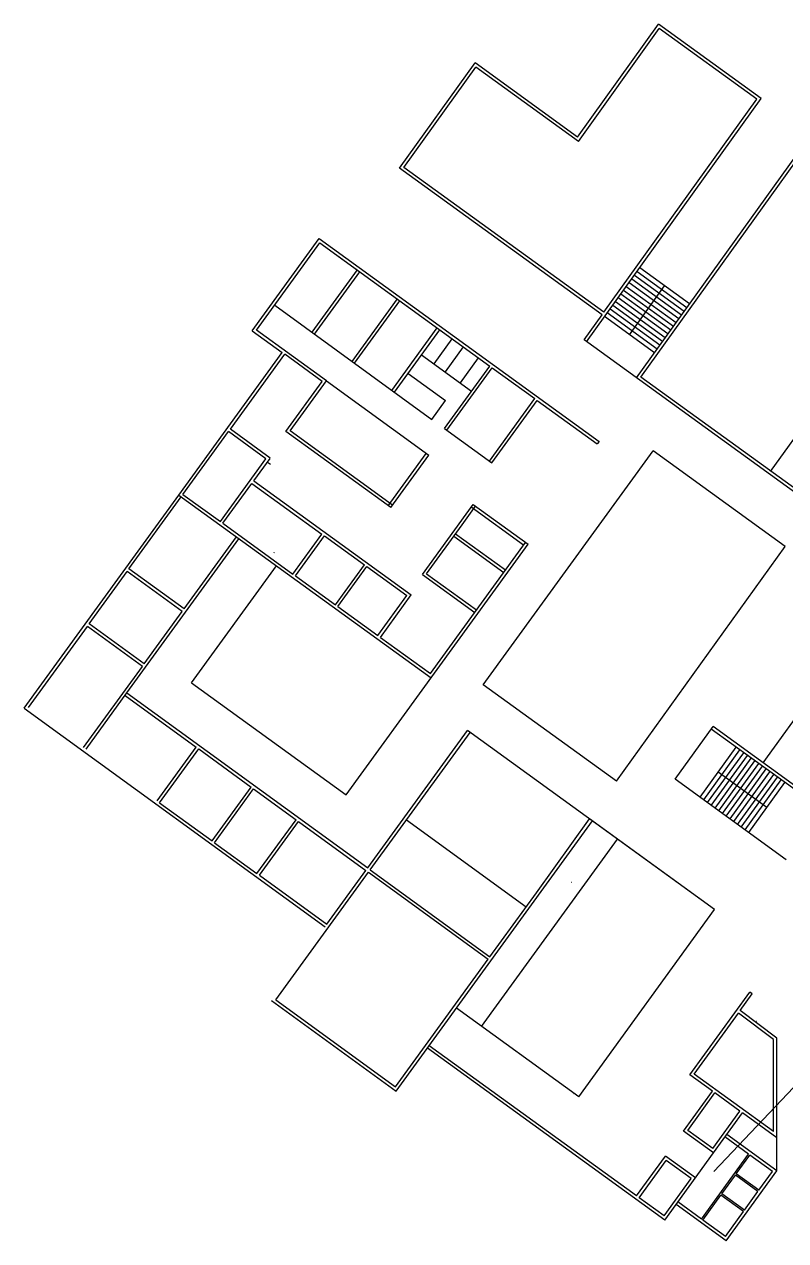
# Model space of a CAD drawing. Header units: metres. Extents: x 141303 to 146299, y 125960 to 127091.
# Drawn here: x 142081.9 to 142131.3, y 126594.2 to 126673 of the extents above; entities that cross this region are included whole.
import ezdxf

# ---------------------------------------------------------------- set-up
doc = ezdxf.new("R2010")
doc.units = ezdxf.units.M
doc.header["$MEASUREMENT"] = 0
doc.layers.add('NVMI-CONTOUR', color=43, linetype='Continuous', lineweight=13)
doc.layers.add('NVMI_WALL', color=7, linetype='Continuous', lineweight=30)

msp = doc.modelspace()

# ---------------------------------------------------------------- linework, layer by layer
at = {"layer": 'NVMI-CONTOUR'}
msp.add_line((142133.82906, 126606.28443), (142126.62703, 126598.66204), dxfattribs=at)
at = {"layer": 'NVMI_WALL'}
for p, q in [((142117.79121, 126665.71248), (142123.04109, 126673.02275)), ((142117.83654, 126665.43273), (142123.08642, 126672.743)), ((142129.68288, 126668.21363), (142123.04109, 126673.02275)), ((142129.40422, 126668.16848), (142123.08642, 126672.743)), ((142106.24908, 126663.69805), (142111.14942, 126670.5216)), ((142106.52819, 126663.74383), (142111.19475, 126670.24185)), ((142117.79121, 126665.71248), (142111.14942, 126670.5216)), ((142117.83654, 126665.43273), (142111.19475, 126670.24185)), ((142118.35694, 126652.44266), (142129.68288, 126668.21363)), ((142119.48779, 126654.36019), (142129.40422, 126668.16848)), ((142121.60593, 126650.1094), (142132.92278, 126665.86772)), ((142121.88504, 126650.15519), (142132.96811, 126665.58798)), ((142119.37113, 126654.19774), (142106.24954, 126663.69868)), ((142119.48779, 126654.36019), (142106.52819, 126663.74383)), ((142096.69699, 126653.16191), (142101.03359, 126659.13251)), ((142101.03359, 126659.13251), (142119.17643, 126645.99584)), ((142130.3006, 126644.04443), (142141.38368, 126659.47722)), ((142096.97634, 126653.2062), (142101.07805, 126658.8534)), ((142101.07805, 126658.8534), (142112.09363, 126650.87735)), ((142101.55543, 126658.50774), (142112.09363, 126650.87735)), ((142100.57898, 126653.06139), (142103.51717, 126657.10666)), ((142100.7408, 126652.94385), (142103.67899, 126656.98912)), ((142124.69798, 126654.41497), (142121.47479, 126656.74878)), ((142124.87297, 126654.65864), (142121.65073, 126656.99177)), ((142125.04797, 126654.90232), (142121.82668, 126657.23476)), ((142124.17299, 126653.68394), (142120.94697, 126656.0198)), ((142124.34798, 126653.92762), (142121.12291, 126656.26279)), ((142121.15307, 126652.90749), (142123.42802, 126656.07527)), ((142124.52298, 126654.17129), (142121.29885, 126656.50578)), ((142103.16811, 126651.18084), (142106.10629, 126655.22611)), ((142103.32993, 126651.06331), (142106.26811, 126655.10858)), ((142123.648, 126652.95291), (142120.41914, 126655.29083)), ((142123.823, 126653.19659), (142120.59508, 126655.53382)), ((142123.99799, 126653.44026), (142120.77102, 126655.77681)), ((142098.15168, 126654.8244), (142108.34635, 126647.41975)), ((142122.94802, 126651.97821), (142119.71537, 126654.31887)), ((142123.12301, 126652.22189), (142119.89131, 126654.56186)), ((142123.29801, 126652.46556), (142120.06726, 126654.80485)), ((142123.47301, 126652.70924), (142120.2432, 126655.04784)), ((142118.20449, 126652.57324), (142119.37113, 126654.19774)), ((142122.77302, 126651.73454), (142119.53312, 126654.08045)), ((142096.69699, 126653.16191), (142098.63883, 126651.7515)), ((142101.50731, 126649.91524), (142096.97634, 126653.2062)), ((142105.75723, 126649.3003), (142108.69541, 126653.34557)), ((142105.75723, 126649.3003), (142108.69541, 126653.34557)), ((142105.91905, 126649.18276), (142108.85723, 126653.22803)), ((142108.48838, 126651.01857), (142109.66633, 126652.64036)), ((142109.21735, 126650.49074), (142110.39452, 126652.11146)), ((142133.10802, 126641.78205), (142118.20449, 126652.57324)), ((142091.9293, 126642.51387), (142098.63883, 126651.7515)), ((142095.27845, 126646.78462), (142098.80447, 126651.63922)), ((142101.23177, 126649.87621), (142098.80447, 126651.63922)), ((142107.67841, 126651.60504), (142110.92069, 126649.25742)), ((142110.18932, 126649.78698), (142111.36544, 126651.40626)), ((142119.98144, 126651.27603), (142119.98643, 126651.28299)), ((142122.89032, 126651.89653), (142122.88969, 126651.89699)), ((142106.79691, 126650.39139), (142109.22682, 126648.63197)), ((142109.15545, 126646.83208), (142112.09363, 126650.87735)), ((142109.31727, 126646.71455), (142112.25563, 126650.76006)), ((142112.25563, 126650.76006), (142115.00952, 126648.76605)), ((142098.88109, 126646.63981), (142101.23177, 126649.87621)), ((142099.16044, 126646.68409), (142101.50731, 126649.91524)), ((142101.50731, 126649.91524), (142108.14193, 126645.09635)), ((142133.22469, 126641.9445), (142121.88504, 126650.15519)), ((142108.34635, 126647.41975), (142109.22682, 126648.63197)), ((142110.03678, 126648.0455), (142110.04098, 126648.04246)), ((142112.06821, 126644.71647), (142115.00952, 126648.76605)), ((142112.23003, 126644.59894), (142115.17152, 126648.64875)), ((142115.17152, 126648.64875), (142119.05913, 126645.83385)), ((142092.20883, 126642.55839), (142095.16091, 126646.6228)), ((142097.58821, 126644.85979), (142095.16091, 126646.6228)), ((142097.85529, 126644.91299), (142095.27845, 126646.78462)), ((142105.67753, 126641.70338), (142098.88109, 126646.63981)), ((142105.79507, 126641.8652), (142099.16044, 126646.68409)), ((142109.15545, 126646.83208), (142112.23003, 126644.59894)), ((142119.17643, 126645.99584), (142119.05913, 126645.83385)), ((142094.63874, 126640.79897), (142097.58821, 126644.85979)), ((142096.79881, 126643.43262), (142097.85631, 126644.88858)), ((142105.51571, 126641.82091), (142107.98011, 126645.21388)), ((142105.67753, 126641.70338), (142108.14193, 126645.09635)), ((142111.6716, 126630.21701), (142122.68408, 126645.37893)), ((142131.2414, 126639.18284), (142122.68408, 126645.37893)), ((142097.67828, 126644.64775), (142097.87222, 126644.50732)), ((142094.80073, 126640.68168), (142096.68128, 126643.2708)), ((142096.68128, 126643.2708), (142101.21711, 126639.98655)), ((142096.79857, 126643.43279), (142107.00443, 126636.04305)), ((142081.92312, 126628.69449), (142091.9293, 126642.51387)), ((142091.9293, 126642.51387), (142108.29069, 126630.6671)), ((142092.20883, 126642.55839), (142094.63874, 126640.79897)), ((142088.70855, 126637.72472), (142092.0913, 126642.39657)), ((142092.99971, 126641.73882), (142093.028, 126641.77777)), ((142107.72394, 126637.374), (142111.0149, 126641.90497)), ((142110.29539, 126640.57402), (142111.17689, 126641.78767)), ((142110.89737, 126641.74315), (142114.29097, 126639.28594)), ((142111.0149, 126641.90497), (142114.57877, 126639.32448)), ((142094.80073, 126640.68168), (142099.33656, 126637.39742)), ((142108.00347, 126637.41852), (142110.29539, 126640.57402)), ((142088.57175, 126629.6867), (142095.8333, 126639.68436)), ((142092.27912, 126635.13132), (142095.67148, 126639.8019)), ((142099.33656, 126637.39742), (142101.21728, 126639.98679)), ((142099.49856, 126637.28013), (142101.3791, 126639.86925)), ((142101.3791, 126639.86925), (142103.97101, 126637.99254)), ((142102.77748, 126623.07654), (142114.57877, 126639.32448)), ((142108.24623, 126630.94621), (142114.41677, 126639.44178)), ((142109.76289, 126639.84843), (142113.00073, 126637.50401)), ((142109.88019, 126640.01042), (142113.11803, 126637.666)), ((142096.56162, 126639.15564), (142096.58804, 126639.19202)), ((142098.11149, 126638.77419), (142098.13791, 126638.81058)), ((142120.31046, 126623.96188), (142131.2414, 126639.18284)), ((142092.76206, 126630.35099), (142098.2606, 126637.92135)), ((142102.09046, 126635.40341), (142103.97118, 126637.99278)), ((142102.25245, 126635.28612), (142104.133, 126637.87524)), ((142104.133, 126637.87524), (142106.7249, 126635.99852)), ((142086.12807, 126634.16085), (142088.59126, 126637.56272)), ((142092.16159, 126634.9695), (142088.59126, 126637.56272)), ((142092.27912, 126635.13132), (142088.70855, 126637.72472)), ((142099.49856, 126637.28013), (142102.09046, 126635.40341)), ((142107.72394, 126637.374), (142111.12402, 126634.91211)), ((142108.00347, 126637.41852), (142111.24131, 126635.0741)), ((142100.12744, 126636.57785), (142100.14809, 126636.60627)), ((142100.12744, 126636.57785), (142100.14809, 126636.60627)), ((142104.84436, 126633.4094), (142106.7249, 126635.99852)), ((142105.00635, 126633.29211), (142107.00443, 126636.04305)), ((142089.69338, 126631.57128), (142092.16159, 126634.9695)), ((142102.25245, 126635.28612), (142104.84436, 126633.4094)), ((142082.20223, 126628.73895), (142086.01077, 126633.99886)), ((142089.57584, 126631.40946), (142086.01077, 126633.99886)), ((142089.69338, 126631.57128), (142086.12807, 126634.16085)), ((142103.8533, 126633.88007), (142103.86995, 126633.90299)), ((142105.00635, 126633.29211), (142108.24647, 126630.94604)), ((142106.76919, 126631.76876), (142106.78271, 126631.78738)), ((142085.75953, 126626.15519), (142089.57584, 126631.40946)), ((142092.76206, 126630.35099), (142102.77748, 126623.07654)), ((142120.31046, 126623.96188), (142111.6716, 126630.21701)), ((142129.80795, 126625.15845), (142133.32679, 126630.01826)), ((142085.92135, 126626.03766), (142088.57175, 126629.6867)), ((142088.45421, 126629.52488), (142089.50604, 126628.76091)), ((142088.45421, 126629.52488), (142093.06608, 126626.17516)), ((142088.57175, 126629.6867), (142104.18739, 126618.34467)), ((142081.92312, 126628.69449), (142101.41946, 126614.5338)), ((142124.10443, 126624.10184), (142126.56762, 126627.50371)), ((142124.10489, 126624.10248), (142126.56807, 126627.50434)), ((142137.17863, 126619.82157), (142126.56807, 126627.50434)), ((142104.18739, 126618.34467), (142110.65501, 126627.24925)), ((142104.34921, 126618.22713), (142110.817, 126627.13195)), ((142126.66018, 126615.6604), (142110.65501, 126627.24925)), ((142136.89935, 126619.77687), (142126.45078, 126627.34235)), ((142090.53323, 126622.68794), (142093.06608, 126626.17516)), ((142090.69505, 126622.5704), (142093.2279, 126626.05763)), ((142093.2279, 126626.05763), (142096.62613, 126623.58941)), ((142125.72482, 126622.92953), (142128.07072, 126626.1694)), ((142125.96781, 126622.75359), (142128.31371, 126625.99346)), ((142126.2108, 126622.57765), (142128.5567, 126625.81752)), ((142126.45379, 126622.4017), (142128.79969, 126625.64158)), ((142126.45379, 126622.4017), (142128.79969, 126625.64158)), ((142126.69679, 126622.22576), (142129.04268, 126625.46564)), ((142126.69679, 126622.22576), (142129.04268, 126625.46564)), ((142126.93978, 126622.04982), (142129.28567, 126625.28969)), ((142126.93978, 126622.04982), (142129.28567, 126625.28969)), ((142130.05665, 126622.26222), (142126.89777, 126624.54947)), ((142127.18277, 126621.87388), (142129.52866, 126625.11375)), ((142127.42576, 126621.69794), (142129.77165, 126624.93781)), ((142127.66875, 126621.52199), (142130.01464, 126624.76187)), ((142127.91174, 126621.34605), (142130.25763, 126624.58593)), ((142128.15473, 126621.17011), (142130.50062, 126624.40998)), ((142094.09327, 126620.10219), (142096.62613, 126623.58941)), ((142131.31361, 126618.88286), (142124.10489, 126624.10248)), ((142128.39772, 126620.99417), (142130.74361, 126624.23404)), ((142128.64071, 126620.81823), (142130.9866, 126624.0581)), ((142128.8837, 126620.64228), (142131.22959, 126623.88216)), ((142094.25509, 126619.98465), (142096.78795, 126623.47188)), ((142096.78795, 126623.47188), (142099.53889, 126621.4738)), ((142090.69505, 126622.5704), (142094.09327, 126620.10219)), ((142097.00603, 126617.98658), (142099.53889, 126621.4738)), ((142097.16785, 126617.86904), (142099.70071, 126621.35627)), ((142099.70071, 126621.35627), (142104.06985, 126618.18285)), ((142106.03633, 126603.88768), (142118.74816, 126621.38925)), ((142106.69954, 126621.46306), (142114.46037, 126615.82617)), ((142115.11974, 126616.73399), (142118.5605, 126621.52513)), ((142126.66018, 126615.6604), (142118.5605, 126621.52513)), ((142126.66018, 126615.6604), (142118.5605, 126621.52513)), ((142126.66018, 126615.6604), (142118.5605, 126621.52513)), ((142094.25509, 126619.98465), (142097.00603, 126617.98658)), ((142111.55304, 126608.07978), (142120.36636, 126620.21391)), ((142116.81054, 126619.08837), (142116.80108, 126619.09522)), ((142098.23121, 126609.80392), (142104.23167, 126618.06531)), ((142101.53699, 126614.69562), (142104.06985, 126618.18285)), ((142104.23167, 126618.06531), (142111.9925, 126612.42843)), ((142104.34921, 126618.22713), (142112.11003, 126612.59025)), ((142097.16785, 126617.86904), (142101.53699, 126614.69562)), ((142117.40668, 126617.39956), (142117.40188, 126617.40304)), ((142112.11003, 126612.59025), (142115.11974, 126616.73399)), ((142113.85665, 126615.02872), (142113.8727, 126615.01707)), ((142117.86309, 126603.51087), (142126.66018, 126615.6604)), ((142105.99204, 126604.16703), (142111.9925, 126612.42843)), ((142125.06918, 126604.93754), (142128.95061, 126610.29812)), ((142128.32793, 126609.09713), (142129.1126, 126610.18083)), ((142129.1126, 126610.18083), (142128.95061, 126610.29812)), ((142097.95186, 126609.75963), (142106.03633, 126603.88768)), ((142098.23121, 126609.80392), (142105.99204, 126604.16703)), ((142117.86309, 126603.51087), (142109.9331, 126609.25273)), ((142125.34846, 126604.98224), (142128.21061, 126608.93511)), ((142130.49495, 126607.2183), (142128.21061, 126608.93511)), ((142130.69495, 126607.31817), (142128.32793, 126609.09713)), ((142129.39893, 126608.39535), (142129.39233, 126608.40012)), ((142130.49495, 126601.25583), (142130.49495, 126607.2183)), ((142130.69495, 126598.72532), (142130.69495, 126607.31817)), ((142123.43808, 126595.52341), (142108.05638, 126606.66083)), ((142121.61145, 126597.09294), (142108.17368, 126606.82282)), ((142126.52712, 126603.88189), (142125.06918, 126604.93754)), ((142130.49495, 126601.25583), (142125.34846, 126604.98224)), ((142124.65041, 126601.28999), (142126.52712, 126603.88189)), ((142117.55811, 126603.70915), (142117.54482, 126603.71877)), ((142124.92969, 126601.33469), (142126.68911, 126603.76459)), ((142128.30905, 126602.59165), (142126.68911, 126603.76459)), ((142126.54963, 126600.16174), (142128.30905, 126602.59165)), ((142126.59433, 126599.88245), (142128.47104, 126602.47435)), ((142130.69495, 126600.86409), (142128.47104, 126602.47435)), ((142126.59433, 126599.88245), (142124.65041, 126601.28999)), ((142126.54963, 126600.16174), (142124.92969, 126601.33469)), ((142128.87672, 126599.79492), (142127.33778, 126600.90922)), ((142130.69495, 126598.72532), (142127.45507, 126601.07121)), ((142121.61145, 126597.09294), (142123.47746, 126599.67005)), ((142121.77345, 126596.97565), (142123.52216, 126599.39076)), ((142123.43808, 126595.52341), (142126.59433, 126599.88245)), ((142125.42138, 126598.26252), (142123.47746, 126599.67005)), ((142125.1421, 126598.21782), (142123.52216, 126599.39076)), ((142125.82706, 126595.58308), (142128.87672, 126599.79492)), ((142128.07801, 126598.52132), (142128.95772, 126599.73627)), ((142130.41566, 126598.68062), (142128.95772, 126599.73627)), ((142127.13965, 126597.22537), (142128.01936, 126598.44032)), ((142127.4107, 126594.18949), (142130.69495, 126598.72532)), ((142129.4773, 126597.38467), (142128.01936, 126598.44032)), ((142129.53595, 126597.46567), (142128.07801, 126598.52132)), ((142129.53595, 126597.46567), (142130.41566, 126598.68062)), ((142123.39339, 126595.8027), (142125.1421, 126598.21782)), ((142123.39339, 126595.8027), (142121.77345, 126596.97565)), ((142125.90806, 126595.52443), (142127.081, 126597.14437)), ((142128.53895, 126596.08872), (142127.081, 126597.14437)), ((142128.59759, 126596.16972), (142127.13965, 126597.22537)), ((142128.59759, 126596.16972), (142129.4773, 126597.38467)), ((142127.4107, 126594.18949), (142124.17082, 126596.53539)), ((142125.82706, 126595.58308), (142124.28812, 126596.69738)), ((142127.366, 126594.46878), (142128.53895, 126596.08872)), ((142127.366, 126594.46878), (142125.90806, 126595.52443))]:
    msp.add_line(p, q, dxfattribs=at)

doc.saveas('drawing.dxf')
